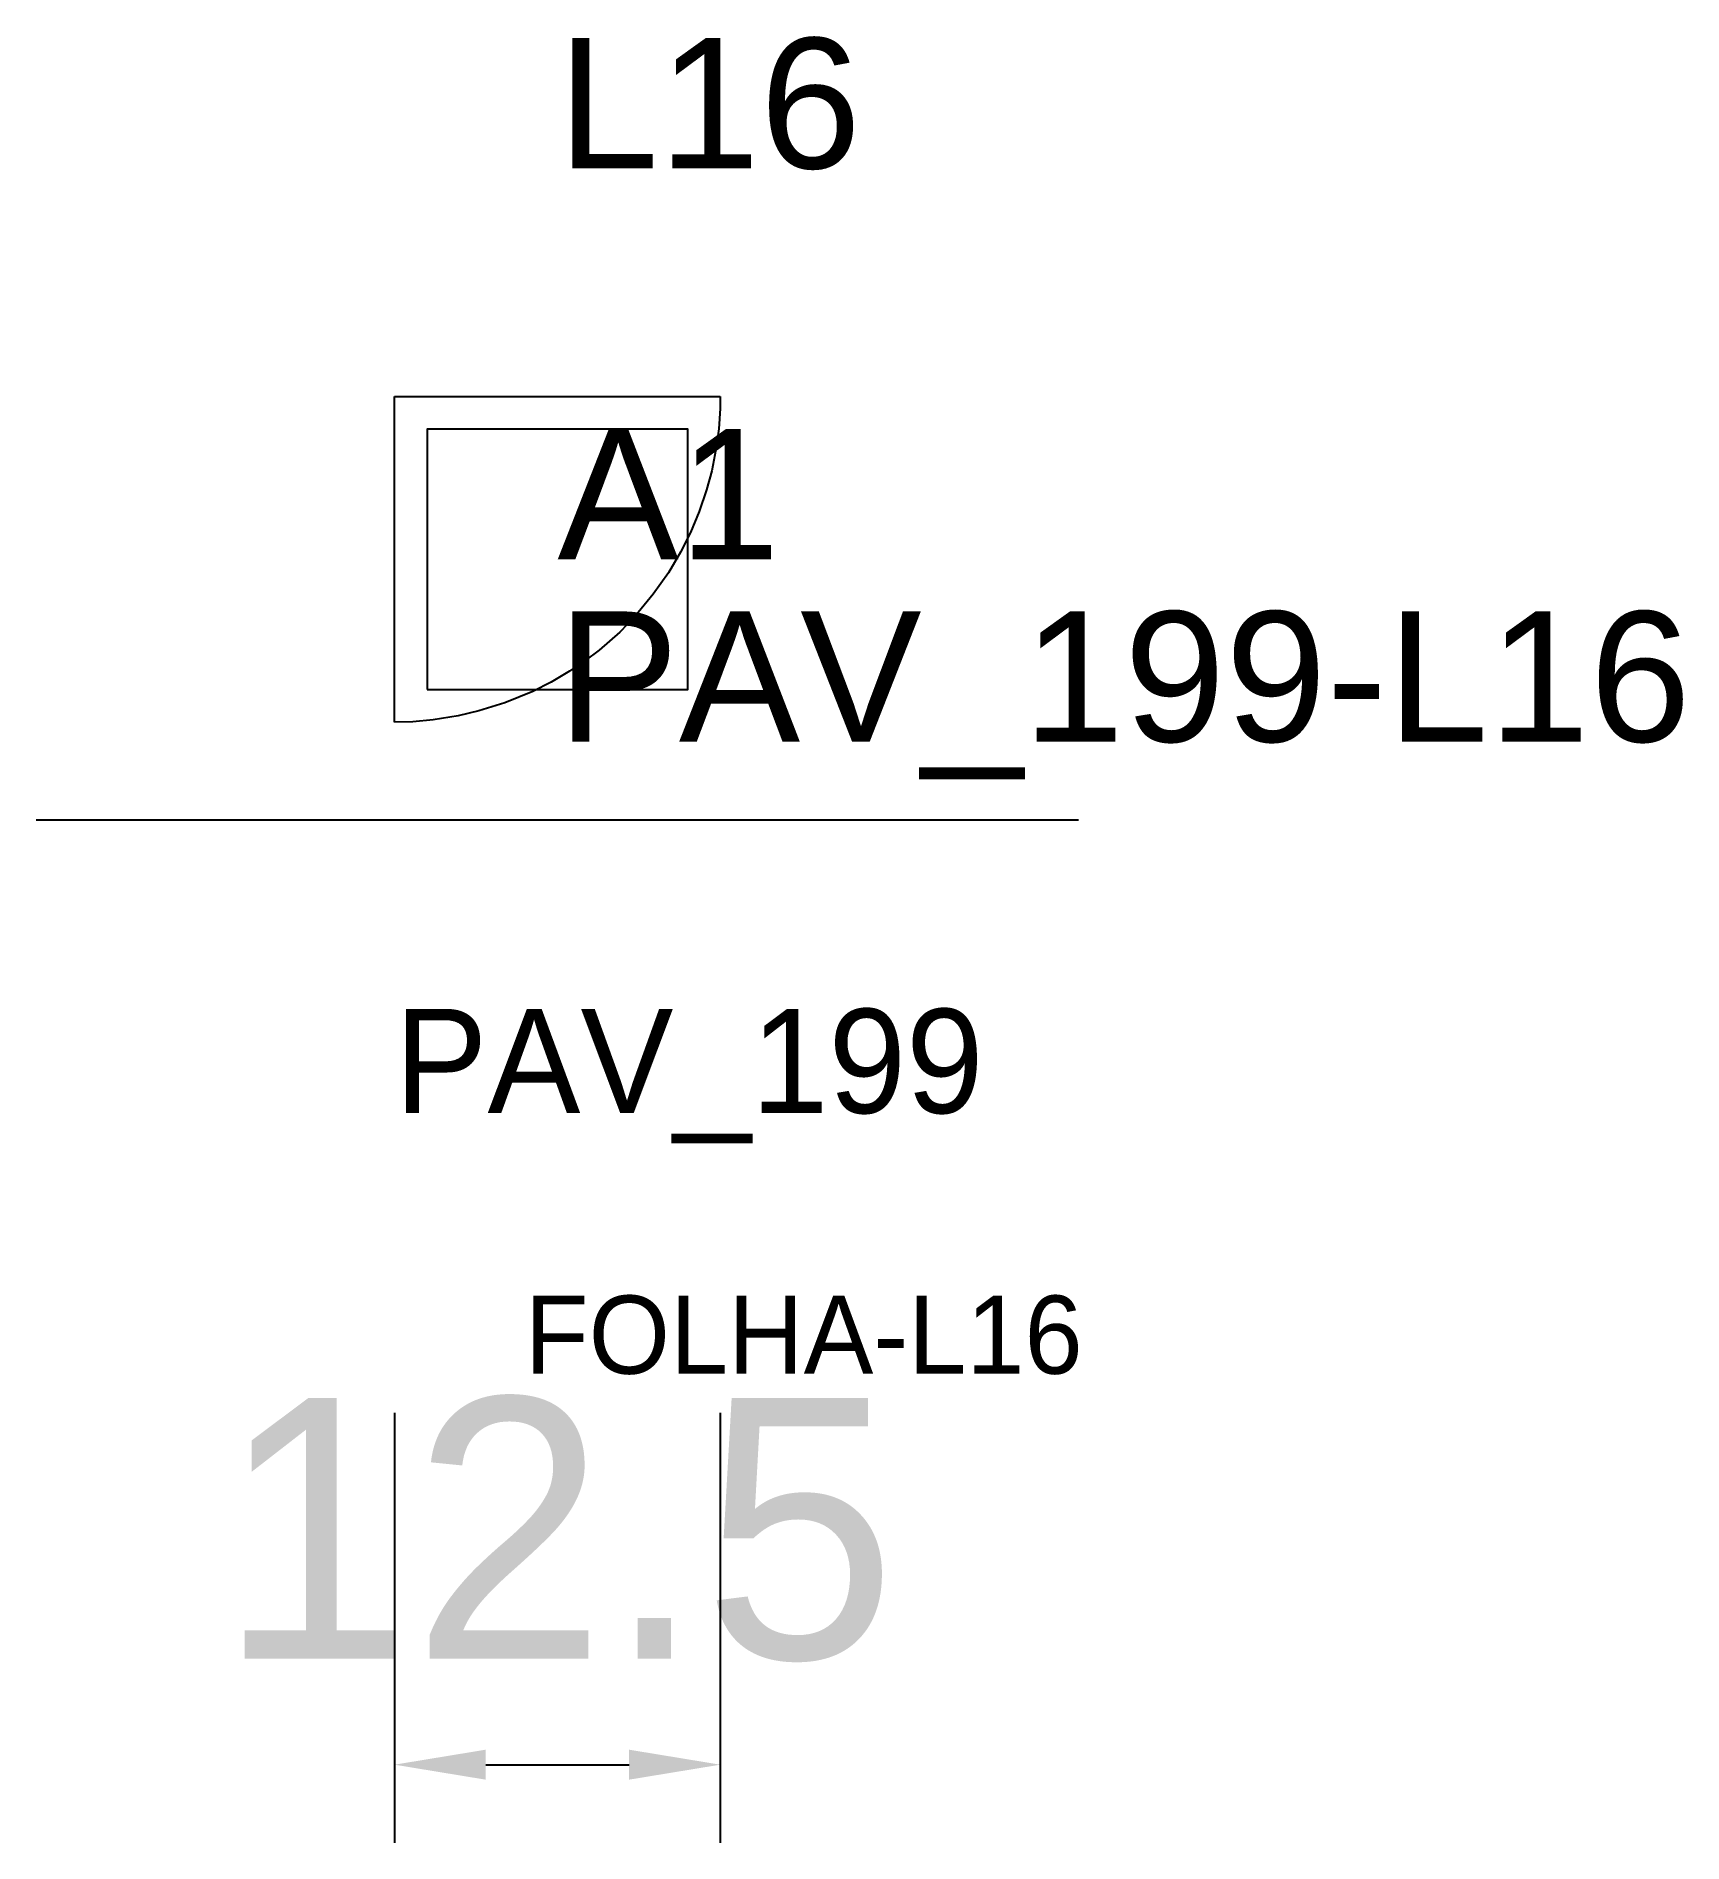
# Model space of a CAD drawing. Header units: metres. Extents: x 208.4 to 271.6, y 146 to 215.3.
import ezdxf

# ---------------------------------------------------------------- set-up
doc = ezdxf.new("R2010")
doc.units = ezdxf.units.M
for name, color, linetype in [('3', 3, 'CONTINUOUS'), ('AUX00', 7, 'CONTINUOUS'), ('COTA', 241, 'CONTINUOUS'), ('FOLHA', 255, 'CONTINUOUS'), ('Hachura', 251, 'CONTINUOUS'), ('NOMENCLATURA', 7, 'CONTINUOUS'), ('Nível', 160, 'CONTINUOUS'), ('Painéis', 200, 'CONTINUOUS'), ('Pilares', 5, 'CONTINUOUS'), ('SARR_2.2x7', 40, 'CONTINUOUS')]:
    doc.layers.add(name, color=color, linetype=linetype)
doc.styles.add('ARIAL', font='Arial.ttf')
doc.styles.add('STR_STANDARD', font='arial.ttf')
doc.dimstyles.new('EZ DXF', dxfattribs={"dimtxt": 10, "dimasz": 3.5, "dimexe": 3, "dimexo": 1.5, "dimgap": 1, "dimtad": 1, "dimdec": 1, "dimdsep": 46, "dimcen": 2.5, "dimazin": 3, "dimtfac": 1, "dimtmove": 0, "dimatfit": 3})

msp = doc.modelspace()

# ---------------------------------------------------------------- hatches: boundary and pattern name
at = {"layer": 'Hachura'}
h = msp.add_hatch(dxfattribs=at)
h.set_pattern_fill('ANSI31', scale=50)
h.paths.add_polyline_path([(222.2, 189), (222.2, 201.5), (234.7, 201.5), (234.69, 201.04), (234.64, 200.26), (234.53, 199.47), (234.37, 198.65), (234.17, 197.91), (233.89, 197.09), (233.56, 196.28), (233.18, 195.53), (232.71, 194.73), (232.13, 193.91), (231.43, 193.07), (230.84, 192.46), (230.05, 191.77), (229.5, 191.36), (228.92, 190.96), (228.21, 190.54), (227.51, 190.18), (226.43, 189.74), (225.44, 189.43), (224.64, 189.24), (223.68, 189.09), (222.9, 189.02)])
h = msp.add_hatch(dxfattribs=at)
h.set_pattern_fill('ANSI31', scale=50)
h.paths.add_polyline_path([(222.2, 189), (222.2, 201.5), (234.7, 201.5), (234.69, 201.04), (234.64, 200.26), (234.53, 199.47), (234.37, 198.65), (234.17, 197.91), (233.89, 197.09), (233.56, 196.28), (233.18, 195.53), (232.71, 194.73), (232.13, 193.91), (231.43, 193.07), (230.84, 192.46), (230.05, 191.77), (229.5, 191.36), (228.92, 190.96), (228.21, 190.54), (227.51, 190.18), (226.43, 189.74), (225.44, 189.43), (224.64, 189.24), (223.68, 189.09), (222.9, 189.02)])

# ---------------------------------------------------------------- linework, layer by layer
at = {"layer": 'Painéis', "color": 200}
for p, q in [((222.2, 189), (222.2, 201.5)), ((222.2, 201.5), (234.7, 201.5)), ((222.2, 189), (222.2, 201.5)), ((222.2, 201.5), (234.7, 201.5)), ((234.7, 201.5), (234.69, 201.04)), ((234.7, 201.5), (234.69, 201.04)), ((234.69, 201.04), (234.64, 200.26)), ((234.69, 201.04), (234.64, 200.26)), ((234.64, 200.26), (234.53, 199.47)), ((234.64, 200.26), (234.53, 199.47)), ((234.53, 199.47), (234.37, 198.65)), ((234.53, 199.47), (234.37, 198.65)), ((234.37, 198.65), (234.17, 197.91)), ((234.37, 198.65), (234.17, 197.91)), ((234.17, 197.91), (233.89, 197.09)), ((234.17, 197.91), (233.89, 197.09)), ((233.89, 197.09), (233.56, 196.28)), ((233.89, 197.09), (233.56, 196.28)), ((233.56, 196.28), (233.18, 195.53)), ((233.56, 196.28), (233.18, 195.53)), ((233.18, 195.53), (232.71, 194.73)), ((233.18, 195.53), (232.71, 194.73)), ((232.71, 194.73), (232.13, 193.91)), ((232.71, 194.73), (232.13, 193.91)), ((232.13, 193.91), (231.43, 193.07)), ((232.13, 193.91), (231.43, 193.07)), ((231.43, 193.07), (230.84, 192.46)), ((231.43, 193.07), (230.84, 192.46)), ((230.84, 192.46), (230.05, 191.77)), ((230.84, 192.46), (230.05, 191.77)), ((229.5, 191.36), (228.92, 190.96)), ((229.5, 191.36), (228.92, 190.96)), ((230.05, 191.77), (229.5, 191.36)), ((230.05, 191.77), (229.5, 191.36)), ((228.92, 190.96), (228.21, 190.54)), ((228.92, 190.96), (228.21, 190.54)), ((227.51, 190.18), (226.43, 189.74)), ((227.51, 190.18), (226.43, 189.74)), ((228.21, 190.54), (227.51, 190.18)), ((228.21, 190.54), (227.51, 190.18)), ((225.44, 189.43), (224.64, 189.24)), ((225.44, 189.43), (224.64, 189.24)), ((226.43, 189.74), (225.44, 189.43)), ((226.43, 189.74), (225.44, 189.43)), ((222.9, 189.02), (222.2, 189)), ((222.9, 189.02), (222.2, 189)), ((223.68, 189.09), (222.9, 189.02)), ((223.68, 189.09), (222.9, 189.02)), ((224.64, 189.24), (223.68, 189.09)), ((224.64, 189.24), (223.68, 189.09))]:
    msp.add_line(p, q, dxfattribs=at)
at = {"layer": 'Pilares'}
msp.add_lwpolyline([(223.45, 190.25), (233.45, 190.25), (233.45, 200.25), (223.45, 200.25)], close=True, dxfattribs=at)
msp.add_lwpolyline([(223.45, 190.25), (233.45, 190.25), (233.45, 200.25), (223.45, 200.25)], close=True, dxfattribs=at)
at = {"layer": 'SARR_2.2x7'}
msp.add_line((208.45, 185.25), (248.45, 185.25), dxfattribs=at)
msp.add_line((208.45, 185.25), (248.45, 185.25), dxfattribs=at)

# ---------------------------------------------------------------- texts
at = {"layer": '3', "style": 'STR_STANDARD'}
msp.add_text('A1', height=5, dxfattribs=at).set_placement((228.45, 195.25))
msp.add_text('A1', height=5, dxfattribs=at).set_placement((228.45, 195.25))
at = {"layer": 'AUX00', "style": 'STR_STANDARD'}
msp.add_text('PAV_199-L16', height=5, dxfattribs=at).set_placement((228.45, 188.25))
msp.add_text('PAV_199-L16', height=5, dxfattribs=at).set_placement((228.45, 188.25))
at = {"layer": 'FOLHA'}
msp.add_text('FOLHA-L16', height=3, dxfattribs=at).set_placement((227.2, 164))
msp.add_text('FOLHA-L16', height=3, dxfattribs=at).set_placement((227.2, 164))
at = {"layer": 'NOMENCLATURA', "insert": (228.45, 215.25), "char_height": 5, "attachment_point": 1, "style": 'ARIAL'}
msp.add_mtext('L16', dxfattribs=at)
msp.add_mtext('L16', dxfattribs=at)
at = {"layer": 'Nível'}
msp.add_text('PAV_199', height=4, dxfattribs=at).set_placement((222.2, 174))
msp.add_text('PAV_199', height=4, dxfattribs=at).set_placement((222.2, 174))

# ---------------------------------------------------------------- dimensions: what is measured, and where the dimension line sits
at = {"layer": 'COTA'}
msp.add_linear_dim(base=(222.2, 149), p1=(222.2, 164), p2=(234.7, 164), dimstyle='EZ DXF', dxfattribs=at).render()
msp.add_linear_dim(base=(222.2, 149), p1=(222.2, 164), p2=(234.7, 164), dimstyle='EZ DXF', dxfattribs=at).render()

doc.saveas('drawing.dxf')
